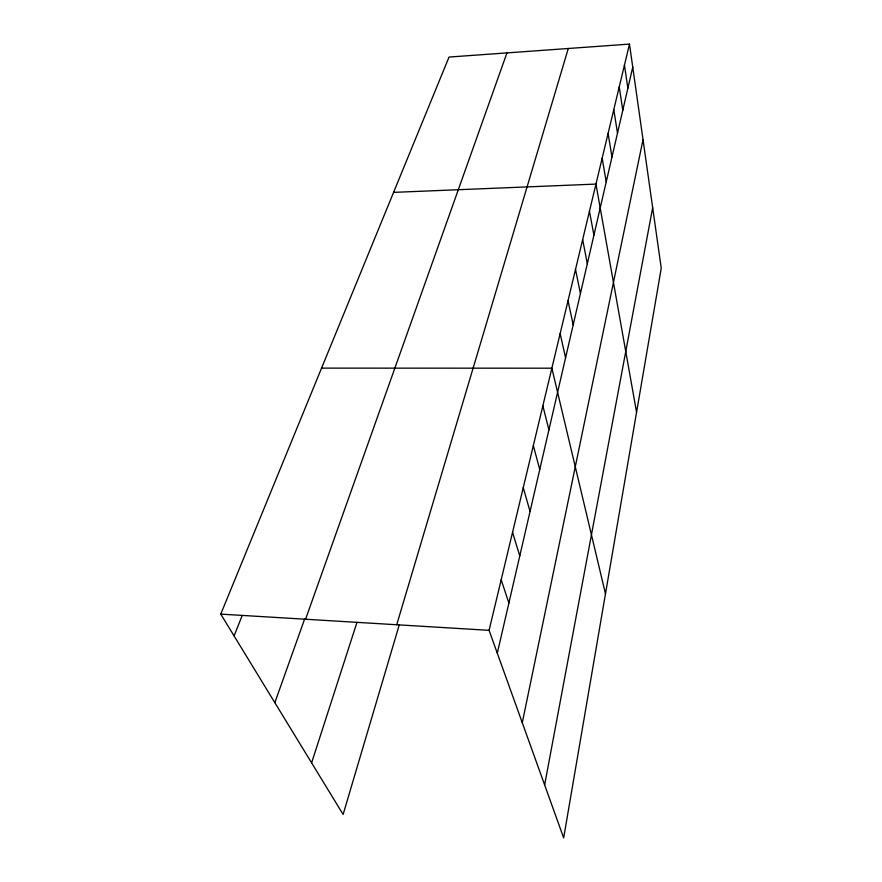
<?xml version="1.0" encoding="UTF-8"?>
<svg xmlns="http://www.w3.org/2000/svg" width="882" height="882" viewBox="0 0 882 882"><rect width="100%" height="100%" fill="white"/><g stroke="black" fill="none" stroke-linecap="round" stroke-linejoin="round"><path stroke-width="1.32" d="M544.635 784.936L652.669 207.678M522.276 722.711L643.022 139.621M497.294 653.198L632.747 67.164M629.483 44.1L661.246 268.15L563.664 837.9L489.08 630.332L629.483 44.1L449.037 57.054L220.754 614.115L343.12 814.461L399.348 624.577M396.724 624.743L568.284 48.488M311.611 762.864L356.934 622.483M274.831 702.656L304.621 619.054M305.569 619.241L506.963 52.898M234.083 635.933L242.087 615.746M393.581 192.375L595.956 184.084L636.561 412.247M321.555 368.125L551.856 368.191L605.471 593.807M220.754 614.115L489.08 630.332M501.185 579.805L508.881 603.067M512.552 532.342L519.785 555.903M523.247 487.68L530.06 511.472M533.334 445.575L539.751 469.522M542.849 405.808L548.913 429.876M560.147 333.583L565.582 357.739M568.03 300.696L573.19 324.841M575.516 269.418L580.422 293.53M582.649 239.617L587.324 263.674M589.452 211.206L593.917 235.185M602.163 158.165L606.221 181.935M608.095 133.369L611.976 157.018M613.784 109.633L617.499 133.149M619.23 86.877L622.791 110.25M624.456 65.059L627.863 88.266"/></g></svg>
